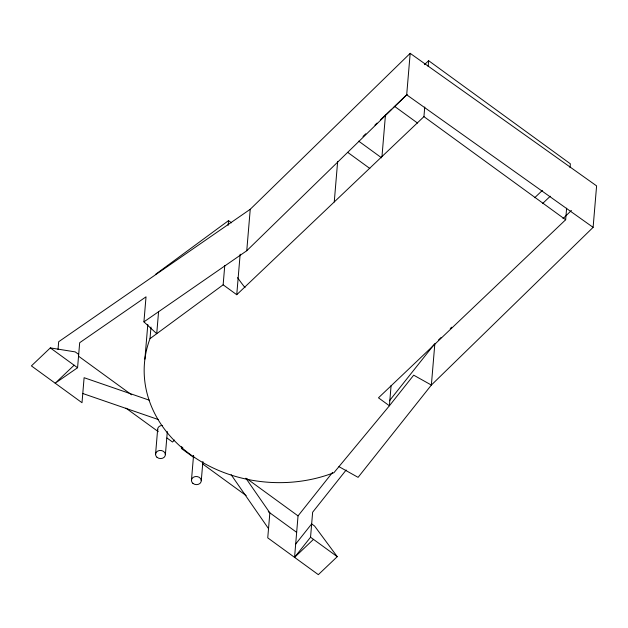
<?xml version="1.0" encoding="UTF-8"?>
<svg xmlns="http://www.w3.org/2000/svg" width="628" height="628" viewBox="0 0 628 628"><rect width="100%" height="100%" fill="white"/><g stroke="black" fill="none" stroke-linecap="round" stroke-linejoin="round"><path stroke-width="0.94" d="M58.027 349.506L58.679 341.734L250.242 209.273L410.178 53.341L596.6 185.888L593.115 227.36L431.365 385.058L358.086 477.351L338.947 466.643M74.112 365.213L55.193 383.213L77.574 367.733L79.678 342.715L146.026 296.832L143.93 321.85L156.725 333.696L158.586 311.567M144.887 359.161L147.808 324.433M389.431 400.79L434.851 343.587L431.365 385.058L413.695 375.167L389.399 405.774L333.939 472.68A131.268 108.44 4.8 0 1 190.465 454.57A131.268 108.44 4.8 0 1 150.013 338.641L150.987 327.062M155.548 454.366L157.652 429.348M165.384 454.641L167.323 431.546M194.076 457.71L181.445 448.525L181.61 446.587M191.446 480.428L193.55 455.41A4.922 4.066 4.8 0 0 193.714 456.47M201.282 480.703L202.899 461.462M150.013 338.641L223.144 284.814L224.761 265.518M228.137 225.358L228.529 220.624L231.551 222.822M223.144 284.814L236.748 294.713L240.155 254.207M143.93 321.85L246.757 250.745L250.242 209.273M313.474 539.366L294.563 557.366L298.041 515.886L332.526 472.452M334.253 201.965L337.652 161.451M294.563 557.366L310.546 537.23L312.642 512.212L346.169 469.995M381.973 156.568L385.451 115.089M246.757 250.745L406.693 94.812L410.178 53.341M391.095 385.514L389.399 405.774L378.472 397.822L565.655 219.753L566.629 208.182M236.748 294.713L423.939 116.643L424.748 106.996M428.147 66.482L428.634 60.688L570.357 163.798L570.028 167.66M295.678 544.044L311.661 523.917L314.597 526.052L337.252 556.667L318.333 574.659L267.748 537.858L269.852 512.841L245.846 478.214M438.352 340.172L441.154 337.44M450.252 328.57L451.658 327.204M562.986 218.654L571.394 210.466M78.696 354.42L75.234 351.9L50.319 347.904L31.4 365.896L82.009 402.721L84.105 377.703L149.425 400.232M424.442 64.676L428.634 60.688M363 136.457L365.802 133.78M374.924 125.105L377.036 123.104M380.544 119.76L391.746 109.099M393.152 107.773L407.14 94.467M174.568 440.063L172.512 442.018L166.985 437.999M181.445 448.525L182.827 447.215M534.687 197.726L542.38 190.41M542.561 203.558L550.254 196.242M155.406 274.452L228.529 220.624M82.778 393.505L158.217 419.52M406.693 94.812L593.115 227.36M423.939 116.643L565.655 219.753M394.588 106.368L417.549 123.072M358.682 141.151L381.636 157.856M347.661 152.337L369.829 168.469M78.5 356.154L131.621 394.808M246.474 478.371L298.041 515.886M50.319 347.904L77.574 367.733M310.546 537.23L337.252 556.667M125.938 408.137L158.303 431.679M202.758 464.029L246.168 495.61M268.274 511.694L296.659 532.348M231.12 474.69L268.525 528.643M245.038 287.624A195.567 161.561 4.8 0 1 237.58 277.647M157.816 430.408A4.922 4.066 4.8 0 1 162.573 425.415M156.984 457.286A4.922 4.066 4.8 0 0 165.219 455.685A4.922 4.066 4.8 0 0 159.206 450.535A4.922 4.066 4.8 0 0 156.984 457.286M192.882 483.348A4.922 4.066 4.8 0 0 201.109 481.755A4.922 4.066 4.8 0 0 195.096 476.597A4.922 4.066 4.8 0 0 192.882 483.348"/></g></svg>
